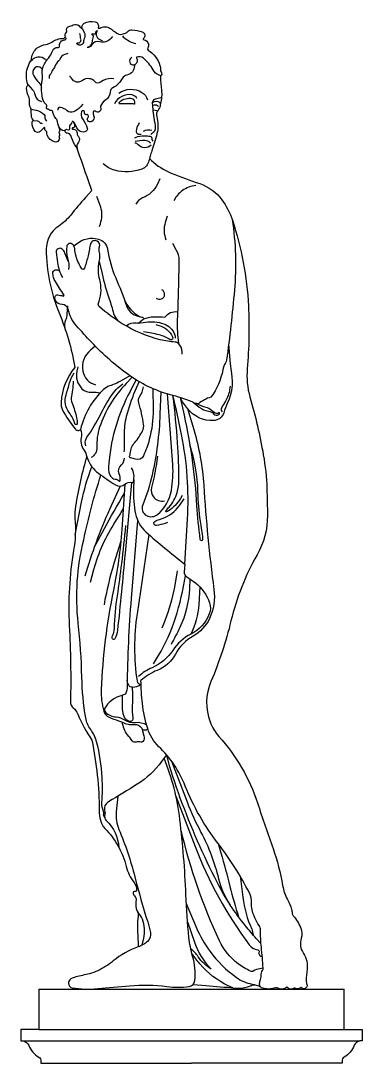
# Model space of a CAD drawing. Header units: millimetres. Extents: x -36 to 4895, y 165 to 2350.
# Drawn here: x 1132 to 1817, y 165 to 2255 of the extents above; entities that cross this region are included whole.
import ezdxf

# ---------------------------------------------------------------- set-up
doc = ezdxf.new("R2010")
doc.units = ezdxf.units.MM
doc.layers.add('cad-block.com', color=250, linetype='Continuous')

# ---------------------------------------------------------------- blocks, each defined once
blk = doc.blocks.new('Classical sculpture 1_cad-block.com')
at = {"color": 0}
for points in [[(-199.6, 1750.5), (-206.5, 1769.8, -0.003401), (-229.2, 1834.4, 0.076692), (-230.9, 1837.7, -0.090081), (-240.3, 1856.6, 0.139639), (-244.6, 1863.6, 0.192617), (-248.6, 1865.1, -0.428077), (-253.4, 1869.9, -0.389628), (-267, 1881.7, 0.047081), (-264.4, 1871.3, -0.394247), (-266.3, 1866.9, -0.344719), (-265.9, 1858.8, -0.679598), (-274.6, 1847.6, -0.24361), (-289.1, 1861.4, -0.080618), (-290, 1866.6, 0.242088), (-291.3, 1869.1, -0.272296), (-294.4, 1875.9, 0.66943), (-295.5, 1876.4, 0.041122), (-303.6, 1868.6, -0.453097), (-313.2, 1868.6, -0.20029), (-319.4, 1887.1, -0.296674), (-316.7, 1890.6, -0.191477), (-321, 1899.8, 0.010538), (-321.7, 1910.3, -0.141043), (-321.3, 1912.5, 0.276775), (-321.4, 1913.6, -0.164789), (-325.1, 1925.9, 0.011636), (-324.9, 1933.4, 0.117379), (-326.1, 1938.2, -0.107816), (-330.7, 1955.5, -0.218238), (-328.7, 1960.6, 0.293731), (-328.2, 1962.5, -0.155298), (-328.9, 1995.6, -0.068625), (-322.6, 2009.4, 0.120867), (-320.6, 2015.5, -0.214386), (-309.3, 2036, -0.125827), (-292.3, 2043.1, 0.114756), (-280, 2047.9, -0.14825), (-256.8, 2055.3, 0.498123), (-253, 2060.4, -0.308442), (-250.7, 2067.5, 0.340979), (-250.1, 2069.9, -0.452671), (-245.8, 2079.1, 0.038444), (-237.3, 2082.2, -0.306126), (-225.3, 2080.3, 0.005551), (-218.7, 2074.2, -0.399293), (-215.2, 2085.6, -0.191807), (-193.1, 2088.6, -0.447185), (-187, 2076.9, 0.55386), (-186, 2075.6, 0.078699), (-181.5, 2076.8, -0.289596), (-160.4, 2073.5, 0.077562), (-145.4, 2064, 0.171329), (-139.5, 2063.6, 0.030873), (-129.7, 2066.9, 0.158542), (-128.1, 2068.3, -0.292901), (-119.2, 2072.6, -0.04638), (-98.5, 2068.2, -0.440368), (-93.9, 2058.3, -0.108992), (-96.1, 2055.1, 0.634085), (-95.3, 2052.6, -0.323977), (-86, 2043.7, -0.181245), (-87.4, 2036.2, 0.398071), (-86.4, 2031.7, -0.169761), (-63.2, 2000.9, -0.096246), (-62.1, 1991.7, 0.217479), (-60.9, 1988.3, -0.506064), (-62.2, 1979.9), (-62.1, 1978.3, 0.024609), (-60.1, 1951.1, -0.092935), (-61.7, 1924.7, 0.0251), (-62.3, 1921.7, -0.139002), (-66.9, 1911.4, 0.250429), (-69.6, 1898.6, -0.135224), (-69.1, 1864.3, -0.018936), (-79.4, 1830, 0.011596), (-82.8, 1819.2, 0.015225), (-85.3, 1809.6, -0.250034), (-99.3, 1793.3, -0.161896), (-153.5, 1790.8, -0.111622), (-177.3, 1803.7, -2.662379)], [(-218.7, 2074.2), (-215.1, 2067.2, -0.250289), (-215.2, 2055, 0.142892), (-216.3, 2050.2, -0.45225), (-225, 2041.5, -0.188991), (-229.4, 2043.6, -0.687451), (-228.2, 2046.2, 0.506384), (-221.6, 2053.8, -0.023244), (-223.7, 2065.4, -86.056678)], [(-188.8, 2070.9), (-190.7, 2069.7, 0.314546), (-192.4, 2065.7, -0.545498), (-194.4, 2063.7, 0.068794), (-199.1, 2064.1, 0.940429), (-199.1, 2062.7, -0.530633), (-196.9, 2058.9, 0.106644), (-199.3, 2048.6, -0.357981), (-209.4, 2036.7, -8.562422)], [(-188.8, 2070.9), (-190.1, 2067.4, 0.269937), (-188.5, 2056.7, 0.192751), (-178.2, 2050.9, 0.064053)], [(-280.6, 2025.5), (-278.2, 2031, -0.332056), (-268.1, 2036.8, 0.496132), (-264.4, 2040.6, -0.445724), (-254.7, 2052.3, 0.458875), (-251.2, 2056.7, -1.211849)], [(-158.4, 2059), (-161.5, 2055.1, -0.305382), (-183.7, 2048.4, 0.349429), (-199.6, 2042.1, -0.277684), (-209.4, 2036.7, -7.96601)], [(-111.5, 2044.2), (-114.2, 2045, -0.085022), (-136.2, 2056.8, -0.469927), (-136.3, 2060.6, -0.857669)], [(-322.6, 2009.4), (-319.1, 2012.9, -0.162443), (-307.8, 2018.4, -0.242494), (-293, 2013.1, -8.06549)], [(-267, 1881.7), (-268, 1885.2, -0.021683), (-269.1, 1890.2, 0.132824), (-270.1, 1892.3, -0.068084), (-275.9, 1901.2, -0.07255), (-278.1, 1908.5, 0.417078), (-280.7, 1910.4, -0.273276), (-286.1, 1912.5, 0.265801), (-287.4, 1913, -0.60586), (-290.5, 1917.4, 0.372136), (-292, 1923.5, -0.162037), (-297.1, 1930.4, -0.12539), (-299.4, 1971, 0.084677), (-299.1, 1984.9, -0.092386), (-298.8, 1993, -0.119556), (-288.6, 2013.6, 0.05346), (-280.6, 2025.5, -0.291879)], [(-248.2, 2024.9), (-254.1, 2023.1, 0.263885), (-264.3, 2012.6, -0.174086), (-265.8, 2010.3, 0.161057), (-274.1, 1998.8, -0.127802), (-278.5, 1991.7, 0.193856), (-280.7, 1986.9, -0.21792), (-282, 1984.4, 0.293363), (-285.4, 1974.9, 8.403831)], [(-62.2, 1979.9), (-64.9, 1981.2, -0.153137), (-76.8, 1992.3, 0.089326), (-96.4, 2015.6, 0.283439), (-109.8, 2017.5, 0.472942), (-110.2, 2016, -0.425689), (-112.8, 2003.2, 0.266338), (-114.3, 2000.4, -0.373125), (-129.2, 1981.8, 0.214848), (-138.3, 1975.5, -0.047365), (-146.6, 1964.4, -0.098861), (-157.6, 1956.2, 0.282775), (-162.8, 1948.2, -0.24893), (-172.2, 1931.6, 0.159116), (-182.4, 1919.1, 0.208431), (-182.3, 1917.1, -0.825492), (-193, 1909, 0.631465), (-197.3, 1907.3, 0.112711), (-196.1, 1900.4, -0.367495), (-199.9, 1888.5, -0.427253), (-207.9, 1890.5, -0.311374), (-207.3, 1896.5, 0.414686), (-207.8, 1902, 0.276521), (-210, 1902.4, -0.620488), (-214.5, 1906.4, 0.94006), (-220.5, 1908.4, 0.265434), (-218.7, 1894.2, -0.090998), (-208.9, 1874.9, -0.326443), (-211, 1869.2, -0.287746), (-223.2, 1868.8, -0.202555), (-231.9, 1880.4, 0.219098), (-239, 1889.3, 4.908107)], [(-119.5, 2017.4), (-121.9, 2015, 0.867995), (-113, 2003.1, 1.880825)], [(-298.8, 1993), (-301.4, 1995.6, 0.409388), (-314, 1996.1, 0.355096), (-316.4, 1980.2, 0.06195), (-305.8, 1966.5, -0.184433), (-300.9, 1955.3, 2.253716)], [(-155.4, 1974.3), (-160.6, 1974.6, 0.189665), (-182.1, 1967.4, -0.409816), (-193.3, 1968.2, 0.399506), (-218.5, 1970.7, -0.295379), (-234.4, 1969.2, -0.161546), (-240.5, 1975.5, 0.233993), (-244.9, 1979, 8.800942)], [(-328.2, 1962.5), (-318.9, 1952.1, -0.142178), (-313.8, 1941.7, 0.318077), (-301.1, 1929, -13.172271)], [(-145.6, 1945.2, -0.306819), (-99.4, 1947, -0.182199), (-88, 1932.2, -0.182199)], [(-217.6, 1923.3), (-222.4, 1918, -0.121714), (-236.8, 1908, -0.270131), (-249.1, 1910, 0.115723), (-262.9, 1916.9, 0.557503), (-268.1, 1911.6, -1.879299)], [(-109.2, 1934.5), (-109.2, 1934.5, 0.246379), (-118.9, 1941.9, 0.209288), (-118.9, 1941.9, 0.338324), (-154.6, 1923.8, 2.147144)], [(-146.1, 1925.5), (-146.1, 1925.5, -0.141634), (-135.4, 1933.2, -0.08163), (-122.5, 1935.2, -0.373847), (-114.1, 1927.8, -0.094928), (-114.3, 1924.8, 0.121051), (-114.3, 1923.6, -0.555505), (-114.6, 1923.3, 0.044823), (-118.7, 1923.9, 0.011677), (-141.1, 1924.3, -0.001465), (-145, 1924.3, 0.41593)], [(-73.6, 1886.3), (-76.4, 1910.2, -0.001052), (-78, 1924.4, -0.354942), (-71.8, 1934, -0.054211), (-61.2, 1936.8, -1.387468)], [(-77.9, 1927, -0.407241), (-61.7, 1924.7, -1.380956)], [(-321.2, 1913), (-311.2, 1911.1, -0.149672), (-295.2, 1902.5, -0.273525), (-294, 1898, 0.388605), (-290.1, 1890.1, 0.188916)], [(-77.7, 1921.5), (-75.4, 1922, -0.261387), (-65.7, 1919, 0.429638)], [(-316.7, 1890.6), (-308.6, 1889.6, -0.210575), (-305, 1887.5, 0.263935), (-299.5, 1884.9, -0.039641)], [(-253.4, 1869.9), (-253, 1871.3, -0.510402), (-249.6, 1872.7, 0.287817), (-244.8, 1872.7, 0.317841), (-243.8, 1875.1, -0.268595), (-241.2, 1883.5, 0.234065), (-239.9, 1886.7, 2.858425)], [(-239, 1889.3), (-236.7, 1886.8, -0.256924), (-234.6, 1877.8, -0.393952), (-237.3, 1876.2, 1.096915), (-237.6, 1873.1, -0.414448), (-229, 1864.2, 0.181706), (-226.8, 1858.2, -0.368678), (-226.8, 1846.8, 0.262571), (-229.2, 1834.4, 1.796829)], [(-104.7, 1885.6), (-106.4, 1882.8, 0.109056), (-110.6, 1869.5, 0.287538), (-108, 1864.3, 0.189856), (-100.9, 1863.1, -0.103125)], [(-73.6, 1886.3), (-72.8, 1880, -0.083163), (-73, 1871.2, -0.162234), (-74.9, 1868, -0.010264), (-81.5, 1862.3, 2.783369)], [(-113.4, 1856.1), (-110.9, 1857.1, -0.083507), (-95.8, 1860.1, -0.049924), (-85.5, 1859.3, 0.021437), (-81.6, 1858.8, -0.365156), (-79.9, 1857.1, 0.115743), (-77.4, 1849.3, 0.56245)], [(-80.6, 1841.1, -0.418897), (-107.1, 1842, 0.238099), (-113.2, 1845.2, 4.199942)], [(-81.2, 1844.8), (-82.6, 1846, 0.174716), (-93.2, 1850.2, 0.064641), (-113, 1848.3, 8.88841)], [(-84.1, 1814.4), (-80, 1810.5, 0.09349), (-40.6, 1785.2, 0.015152), (16.8, 1764, -0.155858), (61.4, 1731.3, -0.076998), (82.2, 1690.8, -0.068233), (114.5, 1518.5, -0.033681), (112.1, 1392.6, 0.091588), (117.6, 1336.2, -0.026544), (144.4, 1220, -0.034383), (151.5, 1152.5, -0.007031), (152.6, 1098.5, -0.13273), (132, 1019.6, 0.071574), (79.4, 886.8, -0.042224), (39.3, 765.4, 0.19387), (37.7, 684.3, 0.092232), (55.4, 655.3, -0.103037), (132.6, 522, 0.004162), (163.9, 430.3, -0.040984), (183.2, 356.1, 0.079099), (192.9, 328, -0.049816), (201, 308.2, -0.064599), (202.1, 301.3, 0.17264), (204.3, 295.6, -0.083805), (219.5, 270.7, -0.171817), (220.3, 250.6, 0.224349), (224.7, 220.2, -0.179953), (232.3, 187.3, -0.015434), (231.4, 182.1, 0.072701), (231.1, 159.6, -1.028137), (219.8, 152.6, 0.684824), (219.8, 152.6, -0.481974), (207.3, 151, -0.390114), (191.4, 152.6, -0.321068), (171.9, 150.9, 0.113968), (168.5, 151.2, -0.191255), (141, 151.3, -0.295631), (136.9, 157.9, -0.077104), (138.2, 165.6, 0.075954), (139.9, 175.5, -0.128371), (142.9, 186, 0.152294), (144.1, 190.8, 0.00856), (140.4, 232.2, -0.029354), (138.8, 266.7, 0.154541), (136, 275.9, -0.092197), (121.8, 307.9, -0.072341), (120.6, 321.2, 0.132019), (116.4, 341.3, 0.047283), (53.7, 440.3, -0.070044), (-12.3, 555.8, 0.106547), (-65.7, 635.3, -0.125574), (-87.7, 670.9, -0.047057), (-98.4, 721.5, -0.028495), (-101.1, 767.4, -1.101811)], [(-63.2, 1773.5), (-68.3, 1762.8, -0.189137), (-97.8, 1735.2, 0.184584), (-111.6, 1722.5, 7.336804)], [(9, 1760, 0.139241), (-18.1, 1749.9, 0.113603), (-35.1, 1730.2, 2.150809)], [(-199.6, 1750.5), (-212.7, 1735.9, 0.014692), (-242.2, 1701, -0.079311), (-266.3, 1678.9, 0.253015), (-291.2, 1632.4, 0.09783), (-265.6, 1505.1, -0.055725), (-233.8, 1395.2, 0.156638), (-261.6, 1325.3, 0.138112), (-258.4, 1309.9, 0.054707), (-232.8, 1271.5, 0.443322), (-222.3, 1271.1, -0.111039), (-221.2, 1254.1, 0.210009), (-214, 1226.9, -0.243432), (-211.1, 1212.6, 0.034095), (-233.3, 1110.6, 0.059433), (-233.8, 1092.1, -0.065236), (-236.3, 1027.9, 0.055718), (-245, 877.8, -0.019406), (-242.7, 724.7, 0.231431), (-237, 712.3, -0.123763), (-228, 700.2, 0.051371), (-199.8, 648, -0.04936), (-184.9, 506.4, 0.055844), (-182.6, 487.1, 0.137421), (-173.7, 470.9, -0.133516), (-130.8, 394.4, 0.106704), (-115, 362.2, -0.185529), (-110, 346.3, -0.489336), (-112.7, 344.5, 0.612084), (-116.9, 340.3, 0.12447), (-112.9, 333.9, -0.243113), (-110.8, 328, 0.078962), (-110.6, 310.2, 0.117073), (-107.6, 303.1, -0.192962), (-106.5, 299, 0.045059), (-107.9, 261.7, -0.007009), (-106.7, 233, 1.0362)], [(-184.6, 1678.2), (-182.7, 1683.2, 0.162277), (-181.8, 1716.8, 0.036955), (-190, 1738, 4.450162)], [(-48.4, 1698.6), (-52.4, 1686, 0.174092), (-51, 1651.5, 0.203844)], [(81.8, 1692.1, -0.06069), (86.4, 1550.2, -0.012312), (70.5, 1409.7, -0.105271), (68.7, 1404.8, 0.092241), (63.1, 1390.4, -0.111905), (39.2, 1335.7, 0.103173), (14.4, 1322.5, -0.116641), (6.6, 1324, 0.043647), (-36.9, 1339, -0.09276), (-123.2, 1378.6, -0.050602), (-200.5, 1445.9, -0.007758), (-230.7, 1479.1, -0.126959), (-247.4, 1512.1, 0.356698), (-259.5, 1521.7, -0.286619), (-272.7, 1529.6, -0.189747), (-273.5, 1537.5, -0.37441), (-268.3, 1540.9, -0.03562), (-257.6, 1538.6, 0.705637), (-255.8, 1541.2, -0.014925), (-273, 1567.8, -0.12169), (-278.1, 1584.3, -0.344618), (-273.5, 1590.9, -0.319593), (-264.3, 1587.9, -123.92849)], [(-235.7, 1638.9), (-230.2, 1643.4, -0.24588), (-186.4, 1652.7, -0.294596), (-168.3, 1632.3, 0.063728), (-151.8, 1574.8, -0.017502), (-130.1, 1519, 0.11233), (-122.1, 1506.4, 0.123307), (-109.4, 1498.7, 0.034869), (-99.2, 1496.4, -0.325317), (-95.4, 1492.6, -0.090082), (-75.9, 1497, -0.037901), (-53, 1496.2, -0.297123), (-27.7, 1506.8, -17.531084)], [(-246.7, 1607.3), (-253.8, 1624.8, 0.123923), (-259.6, 1632.7, 0.685883), (-271.2, 1626.2, -0.004417), (-268.4, 1605.8, 0.092226), (-258.8, 1575.4, 0.598483)], [(-18.5, 1422.2), (-18.5, 1426.7, 0.216239), (-26.1, 1443.5, 0.164752), (-32.6, 1446.2, -0.044555), (-62.3, 1450.8, -0.078506), (-138.6, 1483.1, -0.036692), (-184.4, 1516.6, -0.302862), (-186.6, 1524.1, -0.003028), (-185.1, 1528.5, 0.146512), (-183.8, 1570.9, -0.118276), (-184.8, 1607.8, 0.109366), (-184.9, 1628.3, -0.138739), (-184.4, 1637.5, 0.378217), (-189.2, 1648.8, 0.463236), (-202.7, 1642.8, 0.052231), (-204.6, 1632.6, -0.052162), (-207, 1619.3, -0.000471), (-213.8, 1596.1, -0.123722), (-216, 1592.6, -0.445281), (-219, 1592.7, -0.064772), (-226.1, 1604.2, -0.082272), (-234.1, 1634, 0.208593), (-239, 1642.7, 0.580019), (-250.2, 1638, 0.100113), (-248.4, 1615, -0.096797), (-246.3, 1591.8, 1.110949)], [(-38.1, 1644.9), (-30.2, 1630.8, -0.131808), (-25.1, 1610.5, -0.006054), (-28.2, 1490.7, 0.042018), (-26.1, 1443.5, 0.340139)], [(-184.8, 1607.8), (-179.3, 1583.1, 0.029835), (-165, 1532.9, -0.020599), (-156, 1503.4, 0.147483), (-146.8, 1488.3, 2.236956)], [(-70.5, 1534.5, 1.130625), (-59.1, 1551, -0.806043)], [(-248.9, 1519), (-249.6, 1502.3, -0.096637), (-252.5, 1489.9, 0.170586), (-253.9, 1474, 1.752617)], [(-95.4, 1492.6, -0.029841), (-105.1, 1485.1, -0.19805), (-110.9, 1483.8, 0.235132), (-130.4, 1478.2, -2.278168)], [(-106.7, 1484.2), (-92, 1486.2, -0.11548), (-55.3, 1482.7, -0.22441), (-33.8, 1462.1, -0.07894), (-32.2, 1454.2, 0.953208)], [(-71.5, 1481.3), (-65.1, 1479.6, -0.218386), (-38, 1457, -0.243692), (-38.2, 1452, -0.435303), (-42.3, 1451, 0.088295), (-64.8, 1460.7, 0.020907), (-96, 1466.6, -4.652575)], [(-192.8, 1438), (-202.4, 1430.2, 0.272786), (-217.9, 1388, 0.294711), (-192.3, 1360.6, 60.453617)], [(74.8, 1442.3), (77.9, 1402.5, 0.024903), (80.4, 1383, -0.154473), (72.8, 1324.6, 0.033904), (64.9, 1304.2, -0.318523), (44.5, 1288.6, -0.241302), (-8.1, 1313.1, -0.040042), (-22.5, 1335, -3.849788)], [(-236.9, 1368.1), (-238.2, 1354.4, -0.027645), (-240.6, 1337.8, 0.142777), (-239.4, 1323.8, -0.034705), (-230.3, 1294.4, -0.06072), (-229, 1282.6, -0.473653), (-231.5, 1280.6, -0.272259), (-233.6, 1282.4, 0.092887), (-245.4, 1305.2, -0.251433), (-251.6, 1340.2, 0.016513), (-244.3, 1364.7, -0.093873), (-235, 1384.5, -2.006934)], [(-227.9, 1396.8), (-229.9, 1387.8, 0.258731), (-219.5, 1352.6, 0.215652), (-200, 1345.4, -0.054922), (-182.6, 1344.7, 3.02513)], [(-123.2, 1378.6), (-140.9, 1368.5, -0.051538), (-164.2, 1358.2, 0.111258), (-176.2, 1351.1, 0.147207), (-222.3, 1271.1, 1.837442)], [(-212, 1238.1), (-212.6, 1241.5, -0.194544), (-209.5, 1255.2, 0.034002), (-182, 1301.7, -0.025296), (-161.7, 1337.2, -0.098454), (-137.4, 1362.6, 65.810748)], [(-118.6, 1375.5), (-130.7, 1363.1, 0.112673), (-184.1, 1275.6, 0.095218), (-189.6, 1234.9, -0.294887), (-201.2, 1214.5, 4.091925)], [(-110.5, 1370.2), (-118.7, 1355.5, 0.096232), (-164.5, 1215.7, 0.026284), (-166.4, 1190.3, 0.228388), (-158.6, 1173.4, 0.176025), (-153.2, 1171.4, -0.241331), (-145.6, 1167.6, 0.680275), (-143, 1168.3, 0.12804), (-144.8, 1181.7, -0.318541), (-140.4, 1200.2, 0.215761), (-134.4, 1213.5, -2.910758)], [(-105, 1366.9), (-113.3, 1347.7, 0.039532), (-130.6, 1296.7, 0.068814), (-134.8, 1259, -0.022118), (-135.4, 1226.3, 0.560941)], [(-77.1, 1352.7), (-76.8, 1311.2, -0.067784), (-84.5, 1250.6, -0.04163), (-96.3, 1217.8, -0.398038), (-112.2, 1211.4, 0.065753), (-121.6, 1213.7, -0.4762), (-123.9, 1217.3, 0.059558), (-122.7, 1222.9, -0.15944), (-113.5, 1245, 0.060278), (-98, 1268, 0.15078), (-95.9, 1280.6, 0.04624), (-105.7, 1324.3, -0.228491), (-104, 1336.2, 0.105604), (-96.1, 1356.4, -12.102502)], [(-115.6, 1169.6), (-116.3, 1151.8, 0.062255), (-112.1, 1101.6, 0.158423), (-91.4, 1065.7, 0.021075), (-13.4, 1001.1), (-7.9, 1091, 0.06491), (-19.7, 1260.6, 0.008733), (-36.9, 1339, -4.704468)], [(-61.3, 1346.4), (-63, 1301.7, -0.044658), (-78.7, 1179.5, -0.045597), (-97.7, 1119.7, 0.391279), (-89.9, 1098.3, 0.300473), (-67.7, 1100.6, 0.179965), (-40.1, 1148.4, 0.058213), (-37.3, 1200.6, 0.005762), (-48, 1342.1, 2.15131)], [(-18.6, 1138.3), (-22, 1132.5, -0.117064), (-46, 1107.5, -0.081251), (-49.7, 1105.9, -0.709652), (-51, 1107.8, -0.021236), (-44.8, 1115.3, 0.110811), (-28.4, 1144.4, 0.074306), (-24.9, 1168.5, 0.016433), (-27.6, 1243.9, 0.014365), (-36.9, 1339, 65.6865)], [(77.9, 1357.8), (76.8, 1350.9, -0.102174), (68.3, 1327.6, 0.013066), (60.8, 1314.9, 0.307722), (61.6, 1306.4, 5.746111)], [(-22.5, 1335), (-14.6, 1299.4, -0.040228), (10.5, 1118.3, 0.020406), (17.1, 1051.2, 0.537265), (22, 1048.9, 0.301976), (23.3, 1051.6, 0.000638), (18.2, 1086.9, -0.030333), (13.2, 1146.3, 0.074223), (-3.1, 1240, -2.503315)], [(3.4, 1325.4), (15.9, 1315.5, 0.132481), (34.1, 1307.7, -0.177242), (45.1, 1301.8, 0.388804), (55.2, 1300.7, 0.198888), (56.7, 1303.3, 0.630013), (55.3, 1304.2, -0.310382), (45.8, 1304.9, 0.026291), (34.7, 1312.9, 0.077384), (30, 1314.9, -0.062997), (10.4, 1322.8, -13.833316)], [(-8.1, 1313.1), (4.7, 1270.6, -0.057745), (24.8, 1159, 0.017482), (45.3, 950.1, -0.144845), (36.2, 891.5, -0.155016), (3.7, 856.6, 0.141251), (-31.8, 820.5, -0.175424), (-68.6, 787.8, 0.09089), (-101.1, 767.4, -4.257091)], [(-210.8, 1220.1), (-208.3, 1212.7, 0.155896), (-186.4, 1183, 0.012407), (-152.3, 1159.6, 0.346718), (-133.4, 1161.3, -0.270348), (-120, 1164.4, 0.418035), (-116.4, 1166.4, 0.213972), (-120.2, 1193.7, 52.309468)], [(-67.7, 1217.5), (-70.9, 1198.1, -0.01807), (-79.8, 1154.2, 0.218857), (-76.2, 1135.9, 0.311884), (-53.8, 1127.9, 0.156349)], [(-233, 1059.9), (-220.2, 1125, -0.044226), (-199.7, 1196.2, -5.3483)], [(-174, 492), (-175.7, 496.4, -0.154356), (-176, 500.3, 0.159577), (-176.4, 504.9, -0.115582), (-179.4, 522.9, 0.027578), (-179.1, 572.8, 0.05245), (-190.2, 644.6, 0.095957), (-202.1, 669.4, -0.118284), (-211.9, 692.3, -0.036942), (-219.8, 774.3, 0.022337), (-227, 882.5, -0.088813), (-215.9, 1049.6, -0.028746), (-181.5, 1179.5, 10.720986)], [(-143.1, 1157.1), (-164.2, 1110.5, 0.036662), (-213.5, 976.8, 1.327509)], [(-133.4, 1161.3), (-139.7, 1070.1, -0.033604), (-156.4, 948.7, 0.040734), (-180.9, 748.9, 0.081196), (-175.7, 705.9, 0.218439), (-165.3, 694, 0.034719), (-146.3, 686.8, -0.044534), (-138.5, 683.8, 0.14142), (-114.7, 679.3, -0.289164), (-99.7, 671.7, 0.520132), (-87.7, 670.9, 0.90216)], [(-120, 1164.4), (-133, 1022.5, -0.004044), (-148.3, 867.8, -0.100312), (-153.6, 851.1, -0.431621), (-157.4, 850.2, -0.392047), (-158.8, 855.6, 0.11638), (-154.4, 872.4, -0.03233), (-148.5, 937.1, 0.009776), (-139.6, 1002.2, 0.004398), (-131.4, 1078.1, -9.506379)], [(-195, 1034.4), (-174.5, 1072.4, -0.013171), (-134.8, 1141.6, -3.454718)], [(-47.8, 1084.1), (-52.8, 1082.5, -0.036787), (-70, 1078.5, -0.3473), (-74.9, 1081.2, -0.354676), (-73.4, 1086.3, -0.085498), (-64, 1090.6, 0.160649), (-26.5, 1115, 0.026151), (-14.3, 1132, 31.552754)], [(-202.5, 964.5), (-195.5, 990.2, -0.077812), (-152.1, 1086.5, 0.013334), (-136.9, 1111.1, 12.892039)], [(-107.9, 1088.4), (-120.8, 932.1, 0.018822), (-128.8, 756.4, -0.101948), (-132.2, 740.3, 3.615344)], [(-141.7, 1046.7), (-155.4, 1002, 0.030895), (-175.3, 919.2, 4.761219)], [(-85.4, 1060.3), (-109.1, 901.4, 0.074966), (-108.9, 765.9, 0.425698), (-101.1, 760.4, -0.095397)], [(-13.4, 1001.1), (-14.6, 985.2, 0.287537), (-9.4, 975.3, -0.036332), (8.1, 963.4, -0.142174), (36.3, 923.5, -0.179897), (35.8, 900.9, -0.182191), (-0.9, 860.5, 0.130573), (-37.4, 827.9, -0.14722), (-78.8, 793.1, 0.082926), (-105.9, 775.6, 3.259728)], [(-28.3, 987.1), (-32.3, 962.9, -0.062326), (-59.2, 872.6, 1.532232)], [(-75.8, 801.1), (-66, 817.4, 0.056307), (-31.8, 893.1, 0.042226), (-12.1, 977.6, 3.010262)], [(-3.2, 971.5), (-4, 951.6, -0.099853), (-23.1, 873.9, -0.019113), (-40.7, 839.9, 1.71685)], [(17.2, 955), (14.8, 919.9, -0.096082), (-0.9, 860.5, 2.526768)], [(-138.8, 737.9), (-139.1, 715.9, 0.090378), (-135.8, 696.2, 0.257879), (-123.9, 685.9, 0.527399), (-116.8, 692.6, -0.055063), (-118, 717.7, 0.034746), (-118.3, 754, 0.178541), (-101.1, 760.4, 39.851196)], [(-118.3, 754), (-120.1, 754, -0.265516), (-124.6, 756.6, -0.095566), (-128.7, 767.8, -3.078575)], [(-132.2, 740.3), (-145.5, 735.6, 0.177953), (-173.6, 712, 0.344915), (-172.4, 704, 0.174109), (-150.9, 694.4, -0.130195), (-134, 688.5, 0.181239), (-112.2, 683.4, -0.178775), (-89.8, 678.2, -3.33738)], [(-99.7, 671.7), (-95.1, 656.5, -0.239329), (-97.1, 645.2, -0.326306), (-101.7, 643.9, 0.170145), (-110.9, 643.9, -0.315876), (-118, 645.9, -0.005283), (-128.1, 658.5, -0.136311), (-138.5, 683.8, -2.294761)], [(-147.9, 535.2), (-150.9, 504.2, 0.124545), (-145.5, 468.9, -0.038052), (-113.4, 373.5, 0.014722), (-87.6, 283.1, -0.026972), (-82.1, 262.1, -0.261617), (-87.9, 244.3, -0.103831), (-106.7, 233, 0.088964), (-156.9, 204.9, -0.06136), (-187.7, 185.4, -0.050896), (-204.5, 179.4, -0.001728), (-232.1, 172.8, 0.076669), (-241.8, 168.9, 0.262617), (-246.8, 160.2, 0.372906), (-238.9, 150.9, 0.059724), (-188, 149.5, -0.000885), (-124.1, 155.1, -0.052903), (-49, 153.7, 0.063117), (-4.4, 153.8, 0.349903), (7.1, 165.7, 0.095297), (2.5, 214.5, -0.044939), (-4.8, 252.1, -0.015949), (-11, 338, 0.019861), (-23, 488.9, 0.067029), (-54.8, 611.7, -2.019526)], [(-49.8, 618.4), (-59.8, 604.9, -0.094788), (-108.9, 559.2, -0.006702), (-166.1, 524.4, 0.345467), (-173.8, 504.7, -0.150958), (-173.8, 498.3, 0.287863), (-170.8, 486.7, -0.19129), (-145.6, 432.7, 1.404095)], [(139.7, 239.9), (130.3, 250.1, -0.014653), (108.4, 275.5, -0.052529), (52.2, 361.7, -0.030184), (-22.2, 531.6, -0.02199), (-49.8, 618.4, -5.857484)], [(-39.9, 605.7), (-8.7, 524.2, 0.030934), (19.2, 462.9, -0.062946), (54.5, 370, 0.090364), (78, 317.1, 0.770755)], [(-31.1, 535.8), (7.7, 434.2, 0.069614), (116, 237.6, 0.200917), (133.3, 227.4, -0.490404), (135.8, 223.2, 0.545991), (142.2, 214.1, 1.259654)], [(144.1, 190.2), (137.3, 189.4, 0.119063), (124.3, 184.6, -0.269865), (118.9, 184.2, -0.043038), (93.8, 199.5, -0.125654), (56.6, 245, -0.05108), (-20.6, 467.1, 272.21933)], [(53.7, 440.3), (59.2, 421.5, -0.01), (77.5, 354.3, 0.014135), (94.6, 293.3, 1.135748)], [(97.6, 375.6), (103.2, 332.6, 0.07005), (121, 268.8, -0.082143), (123.9, 257.3, 2.156569)], [(-10.2, 320), (9.7, 272.7, 0.060782), (37.6, 223.8, 0.076518), (90.3, 171.9, 0.110954), (121.5, 158.6, -0.065577), (138.7, 153, 0.752755)], [(-98.9, 236.5), (-95.7, 250.8, 0.142862), (-98.1, 288.6, 0.115916), (-107.4, 302.8, -7.491291)], [(-7.7, 283.3), (6.1, 242.5, 0.115956), (39.7, 188.7, -0.111375), (13.8, 213.3, 0.075621), (-1.3, 229.9, 18.588494)], [(83.1, 151.1), (74.1, 155.3, -0.107729), (17.3, 199, -0.021678), (1, 220.1, -6.012529)], [(3.4, 157.7), (29.5, 155.7, -0.005607), (86.5, 150.7, 0.126227), (120.5, 156, -0.184699), (130.3, 156.3, -5.128886)], [(-306.3, 67.2), (-342.3, 67.2), (-342.3, 44.9), (-337.6, 44.9, -0.206112), (-326.3, 35.9, 0.166857), (-306.3, 12.1, -0.261833), (-302, 3.5), (-302, 0), (0, 0)], [(306.7, 67.2), (342.7, 67.2), (342.7, 44.9), (338, 44.9, 0.206112), (326.7, 35.9, -0.166857), (306.7, 12.1, 0.261833), (302.5, 3.5), (302.5, 0), (0.5, 0)]]:
    blk.add_lwpolyline(points, format="xyb", dxfattribs=at)
for points in [[(-76.6, 1911.9), (-69.3, 1910.4)], [(-306.3, 148.6), (306.3, 148.6)], [(-306.3, 148.6), (-306.3, 67.2), (306.3, 67.2), (306.3, 148.6)], [(-337.3, 44.9), (337.8, 44.9)]]:
    blk.add_lwpolyline(points, dxfattribs=at)
for centre, radius, start, end in [((-86, 1846.9), 24.4, 73.8464, 115.8805), ((-67.2, 1560.6), 73.3, 202.8897, 239.5972)]:
    blk.add_arc(centre, radius, start, end, dxfattribs=at)

msp = doc.modelspace()

# ---------------------------------------------------------------- block references
at = {"layer": 'cad-block.com'}
msp.add_blockref('Classical sculpture 1_cad-block.com', (1473.9, 164.9), dxfattribs=at)

doc.saveas('drawing.dxf')
